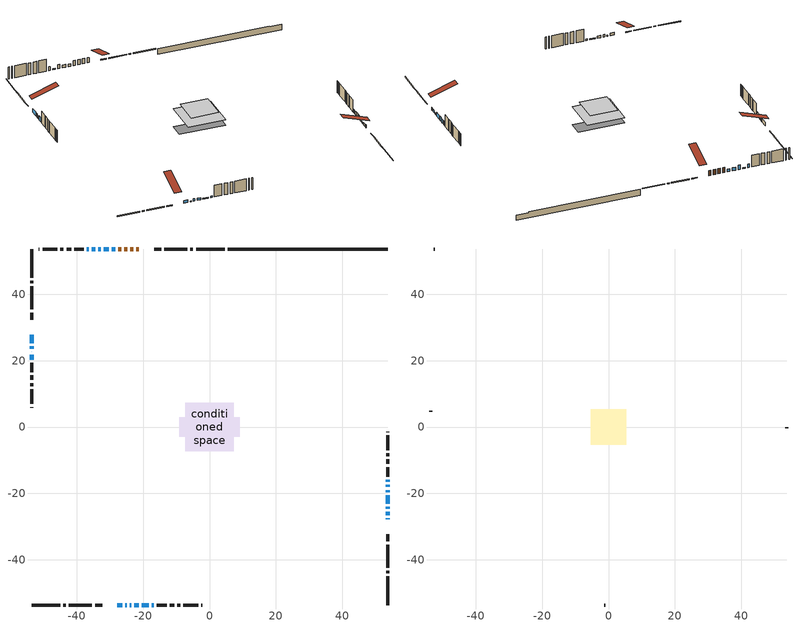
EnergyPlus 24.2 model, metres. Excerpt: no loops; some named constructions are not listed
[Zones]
conditioned space
 floor outside (Floor1 construction): -0.53,-0.53 -0.53,0.53 0.53,0.53 0.53,-0.53 z0.31
 floor outside (Floor2 construction): -1.83,-1.83 -1.83,1.83 1.83,1.83 1.83,-1.83 z0.31
 floor adiabatic (AdiabaticFloorConstruction): -7.33,-7.33 -7.33,7.33 7.33,7.33 7.33,-7.33 z2.75
 floor foundation (Slab1 construction): -9.08,-2.96 -9.08,2.96 9.08,2.96 9.08,-2.96 z-2.13
 wall outside (RimJoist1 construction): 4.58,53.67 -4.06,53.67 / -53.67,-53.67 -45.02,-53.67 / -53.67,53.67 -53.67,45.02 / 53.67,-53.67 53.67,-45.02 z0.31:0.61
 wall outside (RimJoist2 construction): -4.99,53.67 -5.79,53.67 / -44.09,-53.67 -43.29,-53.67 / -53.67,44.09 -53.67,43.29 / 53.67,-44.09 53.67,-43.29 z0.31:0.61
 wall outside (RimJoist3 construction): -6.72,53.67 -13.64,53.67 / -42.36,-53.67 -35.45,-53.67 / -53.67,42.36 -53.67,35.45 / 53.67,-42.36 53.67,-35.45 z0.31:0.61
 wall outside (RimJoist4 construction): -14.57,53.67 -16.68,53.67 / -34.52,-53.67 -32.4,-53.67 / -53.67,34.52 -53.67,32.4 / 53.67,-34.52 53.67,-32.4 z0.31:0.61
 wall outside (AdiabaticWallConstruction 1): -21.29,53.67 -22.03,53.67 / -22.95,53.67 -23.89,53.67 / -24.82,53.67 -25.71,53.67 / -26.63,53.67 -27.49,53.67 z0.31:2.34
 wall outside (AdiabaticWallConstruction): 53.67,-27.8 53.67,-27.54 / -53.67,22.74 -53.67,22.67 / -30.36,53.67 -31.85,53.67 z0.31:1.53; -27.8,-53.67 -26.27,-53.67 / 53.67,-26.61 53.67,-25.6 / -28.41,53.67 -29.43,53.67 / -24.06,-53.67 -23.55,-53.67 z0.31:1.33; -53.67,27.8 -53.67,25.21 / 53.67,-23.13 53.67,-20.54 z0.31:1.83; -53.67,24.28 -53.67,23.67 / 53.67,-18.07 53.67,-17.46 / 53.67,-16.53 53.67,-15.92 / -36.36,53.67 -36.97,53.67 z0.31:1.84; 53.67,-24.67 53.67,-24.06 / -17.42,-53.67 -16.8,-53.67 z0.31:0.92; -25.35,-53.67 -24.98,-53.67 z0.31:0.67; -22.62,-53.67 -21.3,-53.67 z0.31:1.23; -32.77,53.67 -33.49,53.67 / -53.67,21.75 -53.67,20.33 z0.31:2.09; -34.41,53.67 -35.43,53.67 / -20.37,-53.67 -18.34,-53.67 z0.31:0.82; 53.67,-19.61 53.67,-19 z0.31:2.04
 wall outside (Wall1 construction): -37.9,53.67 -40.82,53.67 / -15.87,-53.67 -12.96,-53.67 / -53.67,19.4 -53.67,16.48 / 53.67,-15 53.67,-12.08 z0.31:5.19
 wall outside (Wall2 construction): -41.74,53.67 -43.11,53.67 / -12.03,-53.67 -10.66,-53.67 / -53.67,15.55 -53.67,14.19 / 53.67,-11.15 53.67,-9.78 z0.31:5.19
 wall outside (Wall3 construction): -44.04,53.67 -44.94,53.67 / -9.73,-53.67 -8.83,-53.67 / -53.67,13.26 -53.67,12.36 / 53.67,-8.85 53.67,-7.95 z0.31:5.19
 wall outside (Wall4 construction): -45.87,53.67 -50.35,53.67 / -7.91,-53.67 -3.42,-53.67 / -53.67,11.43 -53.67,6.95 / 53.67,-7.03 53.67,-2.54 z0.31:5.19
 wall outside (Wall5 construction): -51.28,53.67 -51.53,53.67 / -2.49,-53.67 -2.25,-53.67 / -53.67,6.02 -53.67,5.77 / 53.67,-1.61 53.67,-1.37 z0.31:5.19
 wall foundation (FoundationWall1 construction): 5.51,53.67,-2.13 5.51,53.67,0.31 48.85,53.67,0.31 48.85,53.67,-0.01 53.67,53.67,-0.01 53.67,53.67,-2.13
 window (WindowConstruction 17): 53.67,-27.8 53.67,-27.54 z0.31:1.53
 window (WindowConstruction 6): -27.8,-53.67 -26.27,-53.67 z0.31:1.32
 window (WindowConstruction 7): -53.67,27.8 -53.67,25.21 z0.31:1.83
 window (WindowConstruction 8): -53.67,24.28 -53.67,23.67 z0.31:1.83
 window (WindowConstruction 9): 53.67,-26.61 53.67,-25.6 z0.31:1.32
 window (WindowConstruction 10): 53.67,-24.67 53.67,-24.06 z0.31:0.92
 window (WindowConstruction 11): -28.42,53.67 -29.43,53.67 z0.31:1.32
 window (WindowConstruction 12): -25.34,-53.67 -24.99,-53.67 z0.31:0.67
 window (WindowConstruction 13): -24.06,-53.67 -23.55,-53.67 z0.31:1.32
 window (WindowConstruction 14): -22.62,-53.67 -21.3,-53.67 z0.31:1.22
 window (WindowConstruction 19): -53.67,22.74 -53.67,22.68 z0.31:1.53
 window (WindowConstruction 18): -30.36,53.67 -31.85,53.67 z0.31:1.53
 window (WindowConstruction 15): -32.77,53.67 -33.48,53.67 z0.31:2.09
 window (WindowConstruction 16): -53.67,21.75 -53.67,20.33 z0.31:2.09
 window (WindowConstruction 20): -34.41,53.67 -35.43,53.67 z0.31:0.82
 window (WindowConstruction 21): -20.37,-53.67 -18.34,-53.67 z0.31:0.82
 window (WindowConstruction): 53.67,-23.13 53.67,-20.54 z0.31:1.83
 window (WindowConstruction 1): 53.67,-19.61 53.67,-19 z0.31:2.04
 window (WindowConstruction 2): 53.67,-18.07 53.67,-17.46 z0.31:1.83
 window (WindowConstruction 3): 53.67,-16.53 53.67,-15.92 z0.31:1.83
 window (WindowConstruction 4): -36.36,53.67 -36.97,53.67 z0.31:1.83
 window (WindowConstruction 5): -17.41,-53.67 -16.8,-53.67 z0.31:0.92
 door (Door): -21.29,53.67 -22.02,53.67 z0.31:2.34
 door (Door 1): -22.95,53.67 -23.89,53.67 z0.31:2.34
 door (Door 2): -24.82,53.67 -25.71,53.67 z0.31:2.34
 door (Door 3): -26.64,53.67 -27.49,53.67 z0.31:2.34
 ceiling adiabatic (AdiabaticFloorConstruction): 7.33,-7.33 7.33,7.33 -7.33,7.33 -7.33,-7.33 z2.75
attic - vented
 floor to conditioned space (Floor3 construction Reversed): -5.36,-5.36 -5.36,5.36 5.36,5.36 5.36,-5.36 z5.19
 wall outside (Wall6 construction): -52.45,53.67 -52.74,53.67 / -1.32,-53.67 -1.03,-53.67 / -53.67,4.84 -53.67,4.55 / 53.67,-0.44 53.67,-0.15 z0.31:5.19
 roof outside (Roof1 construction): -20.36,53.67,5.19 -20.36,43.24,8.66 -17.61,43.24,8.66 -17.61,53.67,5.19; -28.73,-53.67,5.19 -28.73,-43.24,8.66 -31.48,-43.24,8.66 -31.48,-53.67,5.19; -53.67,28.73,5.19 -43.24,28.73,8.66 -43.24,31.48,8.66 -53.67,31.48,5.19; 53.67,-28.73,5.19 43.24,-28.73,8.66 43.24,-31.48,8.66 53.67,-31.48,5.19
[Schedule:Day:Interval]
clothes dryer exhaust 0 schedule day: No, 01:00, 0.123457, 02:00, 0.0740741, 03:00, 0.0493827, 04:00, 0.0246914, 05:00, 0.0493827, 06:00, 0.0740741, 07:00, 0.197531, 08:00, 0.395062, 09:00, 0.592593, 10:00, 0.839506, 11:00, 0.962963, 12:00, 1, 13:00, 0.91358, 14:00, 0.82716, 15:00, 0.716049, 16:00, 0.753086, 17:00, 0.679012, 18:00, 0.666667, 20:00, 0.62963, 21:00, 0.641975, 22:00, 0.666667, 23:00, 0.54321, 24:00, 0.296296
clothes dryer exhaust 0 schedule default day; cooling season schedule day; cooling season schedule day 2; cooling season schedule default day; exterior lighting schedule default day; natural vent schedule default day: No, 24:00, 0
cooling season schedule day 1: No, 24:00, 1
exterior lighting schedule day 10: No, 01:00, 0.552381, 03:00, 0.510952, 05:00, 0.483333, 06:00, 0.538571, 07:00, 0.607619, 08:00, 0.56619, 09:00, 0.428095, 10:00, 0.345238, 12:00, 0.331429, 13:00, 0.345238, 14:00, 0.386667, 15:00, 0.414286, 16:00, 0.483333, 17:00, 0.607619, 18:00, 0.773333, 19:00, 0.88381, 20:00, 0.939048, 21:00, 0.966667, 22:00, 0.897619, 23:00, 0.773333, 24:00, 0.649048
exterior lighting schedule day 11: No, 01:00, 0.571429, 03:00, 0.528571, 05:00, 0.5, 06:00, 0.557143, 07:00, 0.628571, 08:00, 0.585714, 09:00, 0.442857, 10:00, 0.357143, 12:00, 0.342857, 13:00, 0.357143, 14:00, 0.4, 15:00, 0.428571, 16:00, 0.5, 17:00, 0.628571, 18:00, 0.8, 19:00, 0.914286, 20:00, 0.971429, 21:00, 1, 22:00, 0.928571, 23:00, 0.8, 24:00, 0.671429
exterior lighting schedule day 8: No, 01:00, 0.466667, 03:00, 0.431667, 05:00, 0.408333, 06:00, 0.455, 07:00, 0.513333, 08:00, 0.478333, 09:00, 0.361667, 10:00, 0.291667, 12:00, 0.28, 13:00, 0.291667, 14:00, 0.326667, 15:00, 0.35, 16:00, 0.408333, 17:00, 0.513333, 18:00, 0.653333, 19:00, 0.746667, 20:00, 0.793333, 21:00, 0.816667, 22:00, 0.758333, 23:00, 0.653333, 24:00, 0.548333
exterior lighting schedule day 9: No, 01:00, 0.509524, 03:00, 0.47131, 05:00, 0.445833, 06:00, 0.496786, 07:00, 0.560476, 08:00, 0.522262, 09:00, 0.394881, 10:00, 0.318452, 12:00, 0.305714, 13:00, 0.318452, 14:00, 0.356667, 15:00, 0.382143, 16:00, 0.445833, 17:00, 0.560476, 18:00, 0.713333, 19:00, 0.815238, 20:00, 0.86619, 21:00, 0.891667, 22:00, 0.827976, 23:00, 0.713333, 24:00, 0.59869
[Schedule:Week:Daily]
clothes dryer exhaust 0 schedule Week Rule - Jan1-Dec31: clothes dryer exhaust 0 schedule day, clothes dryer exhaust 0 schedule day, clothes dryer exhaust 0 schedule day, clothes dryer exhaust 0 schedule day, clothes dryer exhaust 0 schedule day, clothes dryer exhaust 0 schedule day, clothes dryer exhaust 0 schedule day, clothes dryer exhaust 0 schedule default day, clothes dryer exhaust 0 schedule default day, clothes dryer exhaust 0 schedule default day, clothes dryer exhaust 0 schedule default day, clothes dryer exhaust 0 schedule default day
cooling season schedule Week Rule - Jan1-May26: cooling season schedule day, cooling season schedule day, cooling season schedule day, cooling season schedule day, cooling season schedule day, cooling season schedule day, cooling season schedule day, cooling season schedule default day, cooling season schedule default day, cooling season schedule default day, cooling season schedule default day, cooling season schedule default day
cooling season schedule Week Rule - May27-Jun2: cooling season schedule day, cooling season schedule day, cooling season schedule day, cooling season schedule day, cooling season schedule day, cooling season schedule day 1, cooling season schedule day 1, cooling season schedule default day, cooling season schedule default day, cooling season schedule default day, cooling season schedule default day, cooling season schedule default day
cooling season schedule Week Rule - Jun3-Aug25: cooling season schedule day 1, cooling season schedule day 1, cooling season schedule day 1, cooling season schedule day 1, cooling season schedule day 1, cooling season schedule day 1, cooling season schedule day 1, cooling season schedule default day, cooling season schedule default day, cooling season schedule default day, cooling season schedule default day, cooling season schedule default day
cooling season schedule Week Rule - Aug26-Sep1: cooling season schedule day 1, cooling season schedule day 1, cooling season schedule day 1, cooling season schedule day 1, cooling season schedule day 1, cooling season schedule day 1, cooling season schedule day 2, cooling season schedule default day, cooling season schedule default day, cooling season schedule default day, cooling season schedule default day, cooling season schedule default day
cooling season schedule Week Rule - Sep2-Dec31: cooling season schedule day 2, cooling season schedule day 2, cooling season schedule day 2, cooling season schedule day 2, cooling season schedule day 2, cooling season schedule day 2, cooling season schedule day 2, cooling season schedule default day, cooling season schedule default day, cooling season schedule default day, cooling season schedule default day, cooling season schedule default day
exterior lighting schedule Week Rule - Sep2-Sep29: exterior lighting schedule day 8, exterior lighting schedule day 8, exterior lighting schedule day 8, exterior lighting schedule day 8, exterior lighting schedule day 8, exterior lighting schedule day 8, exterior lighting schedule day 8, exterior lighting schedule default day, exterior lighting schedule default day, exterior lighting schedule default day, exterior lighting schedule default day, exterior lighting schedule default day
exterior lighting schedule Week Rule - Sep30-Oct6: exterior lighting schedule day 8, exterior lighting schedule day 9, exterior lighting schedule day 9, exterior lighting schedule day 9, exterior lighting schedule day 9, exterior lighting schedule day 9, exterior lighting schedule day 9, exterior lighting schedule default day, exterior lighting schedule default day, exterior lighting schedule default day, exterior lighting schedule default day, exterior lighting schedule default day
exterior lighting schedule Week Rule - Oct7-Oct27: exterior lighting schedule day 9, exterior lighting schedule day 9, exterior lighting schedule day 9, exterior lighting schedule day 9, exterior lighting schedule day 9, exterior lighting schedule day 9, exterior lighting schedule day 9, exterior lighting schedule default day, exterior lighting schedule default day, exterior lighting schedule default day, exterior lighting schedule default day, exterior lighting schedule default day
exterior lighting schedule Week Rule - Oct28-Nov3: exterior lighting schedule day 9, exterior lighting schedule day 9, exterior lighting schedule day 9, exterior lighting schedule day 9, exterior lighting schedule day 10, exterior lighting schedule day 10, exterior lighting schedule day 10, exterior lighting schedule default day, exterior lighting schedule default day, exterior lighting schedule default day, exterior lighting schedule default day, exterior lighting schedule default day
exterior lighting schedule Week Rule - Nov4-Nov24: exterior lighting schedule day 10, exterior lighting schedule day 10, exterior lighting schedule day 10, exterior lighting schedule day 10, exterior lighting schedule day 10, exterior lighting schedule day 10, exterior lighting schedule day 10, exterior lighting schedule default day, exterior lighting schedule default day, exterior lighting schedule default day, exterior lighting schedule default day, exterior lighting schedule default day
exterior lighting schedule Week Rule - Nov25-Dec1: exterior lighting schedule day 10, exterior lighting schedule day 10, exterior lighting schedule day 10, exterior lighting schedule day 10, exterior lighting schedule day 10, exterior lighting schedule day 10, exterior lighting schedule day 11, exterior lighting schedule default day, exterior lighting schedule default day, exterior lighting schedule default day, exterior lighting schedule default day, exterior lighting schedule default day
exterior lighting schedule Week Rule - Dec2-Dec31: exterior lighting schedule day 11, exterior lighting schedule day 11, exterior lighting schedule day 11, exterior lighting schedule day 11, exterior lighting schedule day 11, exterior lighting schedule day 11, exterior lighting schedule day 11, exterior lighting schedule default day, exterior lighting schedule default day, exterior lighting schedule default day, exterior lighting schedule default day, exterior lighting schedule default day
natural vent schedule Week Rule - Jan1-Dec31: natural vent schedule default day, natural vent schedule default day, natural vent schedule default day, natural vent schedule default day, natural vent schedule default day, natural vent schedule default day, natural vent schedule default day, natural vent schedule default day, natural vent schedule default day, natural vent schedule default day, natural vent schedule default day, natural vent schedule default day
[Schedule:Year]
clothes dryer exhaust 0 schedule: clothes dryer exhaust 0 schedule Week Rule - Jan1-Dec31, 1, 1, 12, 31
cooling season schedule: cooling season schedule Week Rule - Jan1-May26, 1, 1, 5, 26, cooling season schedule Week Rule - May27-Jun2, 5, 27, 6, 2, cooling season schedule Week Rule - Jun3-Aug25, 6, 3, 8, 25, cooling season schedule Week Rule - Aug26-Sep1, 8, 26, 9, 1, cooling season schedule Week Rule - Sep2-Dec31, 9, 2, 12, 31
natural vent schedule: natural vent schedule Week Rule - Jan1-Dec31, 1, 1, 12, 31
